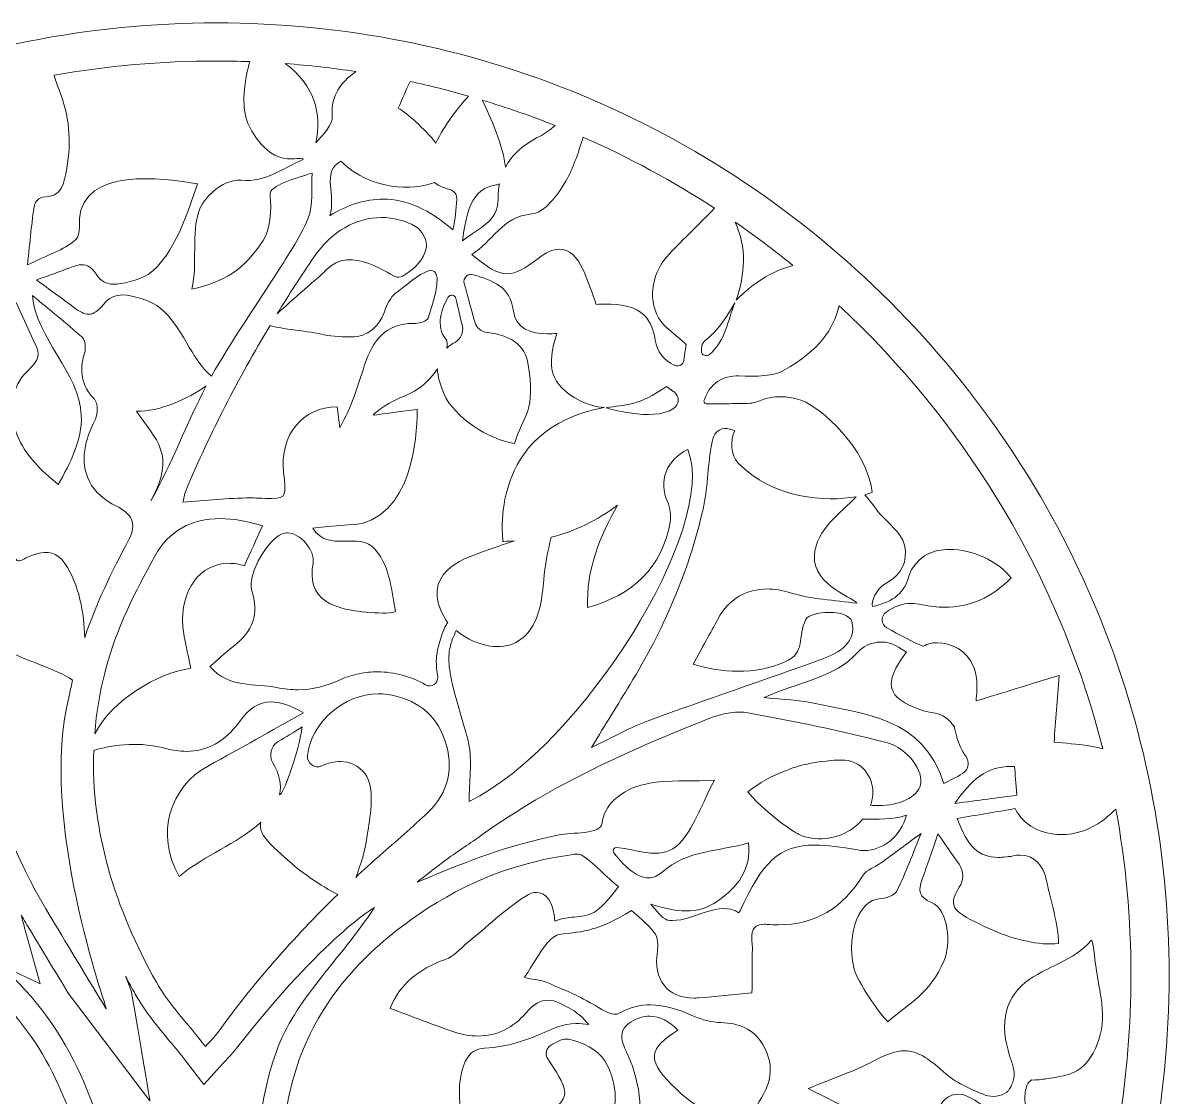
# Model space of a CAD drawing. Header units: millimetres. Extents: x -978 to 1415, y -113 to 605.
# Drawn here: x -704.3 to -291.8, y 186 to 572.7 of the extents above; entities that cross this region are included whole.
import ezdxf

# ---------------------------------------------------------------- set-up
doc = ezdxf.new("R2010")
doc.units = ezdxf.units.MM
doc.header["$MEASUREMENT"] = 0
doc.layers.add('Layer 1', color=7, linetype='Continuous')

msp = doc.modelspace()

# ---------------------------------------------------------------- linework, layer by layer
at = {"layer": 'Layer 1', "lineweight": 0}
for points, knots in [([(-392.24, 472.28), (-457, 537.04), (-543.11, 572.71), (-634.71, 572.71), (-726.3, 572.71), (-812.41, 537.04), (-877.17, 472.28), (-941.94, 407.51), (-977.61, 321.4), (-977.61, 229.81), (-977.61, 138.22), (-941.94, 52.11), (-877.17, -12.66), (-812.41, -77.42), (-726.3, -113.09), (-634.71, -113.09), (-543.11, -113.09), (-457, -77.42), (-392.24, -12.66), (-327.47, 52.11), (-291.8, 138.22), (-291.8, 229.81), (-291.8, 321.4), (-327.47, 407.51), (-392.24, 472.28)], [0, 0, 0, 0, 1, 1, 1, 2, 2, 2, 3, 3, 3, 4, 4, 4, 5, 5, 5, 6, 6, 6, 7, 7, 7, 8, 8, 8, 8]), ([(-622.69, 558.77), (-624.29, 552.76), (-625.76, 544.69), (-623.95, 538.28), (-623.12, 535.35), (-618.08, 524.57), (-609.04, 523.75), (-607.44, 523.6), (-603.65, 524.33), (-603.3, 523.6), (-611.7, 519.97), (-616.57, 515.42), (-625.83, 516.04), (-633.09, 516.53), (-639.62, 508.94), (-640.93, 505.2), (-643.79, 496.96), (-641.41, 486.14), (-643.5, 476.86), (-631.76, 479.6), (-624.83, 483.7), (-617.83, 494.42), (-614.23, 499.94), (-615.24, 509.74), (-615.38, 510.98), (-615.75, 514.15), (-605.67, 516.87), (-600.22, 518.67), (-600.6, 513.21), (-599.7, 507.22), (-601.66, 502.41), (-604.71, 494.91), (-609.57, 488.14), (-613.9, 481.21), (-621.35, 469.3), (-629.57, 457.84), (-636.4, 445.59), (-644, 451.66), (-646.73, 463.39), (-654.88, 470.02), (-657.92, 472.49), (-664.61, 474.76), (-668.37, 474.76), (-670.92, 474.76), (-673.56, 473.71), (-675.33, 471.39), (-677.27, 468.84), (-678.97, 467.82), (-680.69, 467.82), (-682.39, 467.82), (-684.11, 468.83), (-686.1, 470.36), (-690.34, 473.62), (-694.7, 476.71), (-699.44, 480.19), (-694.98, 481.8), (-691.19, 483.11), (-687.44, 484.54), (-685.81, 485.16), (-684.38, 485.67), (-683.02, 485.67), (-681.26, 485.67), (-679.63, 484.79), (-677.9, 482.13), (-676.37, 479.77), (-674.11, 478.62), (-671.79, 478.62), (-668.81, 478.62), (-662.62, 479.93), (-659.29, 482.18), (-649.8, 488.6), (-644.61, 505.55), (-641.5, 514.74), (-648.89, 515.96), (-678.87, 521.43), (-683.48, 505.27), (-684.49, 501.7), (-683.25, 496.38), (-685.37, 494.57), (-689.64, 490.94), (-695.47, 489.15), (-702.72, 485.59), (-701.73, 494.5), (-701.16, 500.85), (-700.21, 507.13), (-700.04, 508.24), (-698.27, 509.92), (-697.22, 509.94), (-690.06, 510.03), (-689.55, 514.8), (-688.53, 520.39), (-686.73, 530.23), (-687.68, 539.48), (-691.31, 548.67), (-692.09, 550.66), (-692.69, 552.37), (-693.08, 553.85), (-674, 557.25), (-654.49, 558.98), (-634.71, 558.98), (-630.69, 558.98), (-626.68, 558.91), (-622.69, 558.77)], [0, 0, 0, 0, 1, 1, 1, 2, 2, 2, 3, 3, 3, 4, 4, 4, 5, 5, 5, 6, 6, 6, 7, 7, 7, 8, 8, 8, 9, 9, 9, 10, 10, 10, 11, 11, 11, 12, 12, 12, 13, 13, 13, 14, 14, 14, 15, 15, 15, 16, 16, 16, 17, 17, 17, 18, 18, 18, 19, 19, 19, 20, 20, 20, 21, 21, 21, 22, 22, 22, 23, 23, 23, 24, 24, 24, 25, 25, 25, 26, 26, 26, 27, 27, 27, 28, 28, 28, 29, 29, 29, 30, 30, 30, 31, 31, 31, 32, 32, 32, 33, 33, 33, 34, 34, 34, 34]), ([(-584.71, 555.02), (-589.93, 551.12), (-593.51, 546.85), (-592.97, 539.37), (-592.74, 536.04), (-596.24, 532.45), (-598.92, 529.51), (-596.48, 540.09), (-599.61, 550.54), (-609.91, 558.07), (-601.36, 557.44), (-592.88, 556.47), (-584.47, 555.19), (-584.55, 555.14), (-584.63, 555.08), (-584.71, 555.02)], [0, 0, 0, 0, 1, 1, 1, 2, 2, 2, 3, 3, 3, 4, 4, 4, 5, 5, 5, 5]), ([(-543.94, 546.37), (-547.22, 542.81), (-552.66, 535.95), (-555.66, 529.45), (-559.92, 534.72), (-565.83, 540.07), (-569.22, 542.05), (-567.8, 545.21), (-566.51, 548.48), (-564.99, 551.63), (-557.9, 550.11), (-550.89, 548.35), (-543.94, 546.37)], [0, 0, 0, 0, 1, 1, 1, 2, 2, 2, 3, 3, 3, 4, 4, 4, 4]), ([(-518.4, 531.82), (-524.03, 529.07), (-528.21, 525.5), (-530.69, 520.79), (-531.2, 527.88), (-536.1, 539.07), (-539.06, 544.94), (-530.15, 542.25), (-521.38, 539.19), (-512.75, 535.75), (-514.54, 534.25), (-516.37, 532.82), (-518.4, 531.82)], [0, 0, 0, 0, 1, 1, 1, 2, 2, 2, 3, 3, 3, 4, 4, 4, 4]), ([(-471.62, 489.63), (-477.68, 483.38), (-479.65, 473.84), (-475.53, 466.57), (-473.6, 463.17), (-469.77, 460.86), (-465.63, 456.96), (-465.78, 455.92), (-466.08, 453.81), (-466.45, 451.24), (-466.66, 449.7), (-468.3, 448.79), (-469.72, 449.44), (-469.79, 449.47), (-469.86, 449.51), (-469.93, 449.54), (-473.55, 451.18), (-476.14, 454.52), (-476.74, 458.44), (-478.19, 467.92), (-483.22, 471.48), (-494.67, 471.48), (-495.71, 471.48), (-496.8, 471.45), (-497.95, 471.39), (-499.45, 475.38), (-500.8, 479.58), (-502.59, 483.59), (-504.89, 488.72), (-507.73, 491.25), (-511.18, 491.25), (-513.51, 491.25), (-516.11, 490.1), (-519.02, 487.82), (-523.58, 484.24), (-526.77, 482.39), (-530, 482.39), (-533.58, 482.39), (-537.21, 484.66), (-542.81, 489.37), (-535.27, 493.99), (-531.95, 502.93), (-521.13, 503.93), (-516.66, 504.34), (-511.68, 510.82), (-508.94, 515.69), (-506.27, 520.41), (-504.57, 525.68), (-502.64, 531.52), (-486.25, 524.34), (-470.44, 515.8), (-455.36, 505.96), (-461.28, 500.05), (-466.51, 494.89), (-471.62, 489.63)], [0, 0, 0, 0, 1, 1, 1, 2, 2, 2, 3, 3, 3, 4, 4, 4, 5, 5, 5, 6, 6, 6, 7, 7, 7, 8, 8, 8, 9, 9, 9, 10, 10, 10, 11, 11, 11, 12, 12, 12, 13, 13, 13, 14, 14, 14, 15, 15, 15, 16, 16, 16, 17, 17, 17, 18, 18, 18, 18]), ([(-589.96, 522.91), (-578.43, 512.07), (-564.12, 512.44), (-556.19, 515.23), (-555.12, 514.29), (-553.38, 513.53), (-550.58, 512.71), (-549.02, 512.25), (-548.01, 510.76), (-548.16, 509.14), (-548.51, 505.52), (-548.56, 502.31), (-549.65, 498.18), (-557.85, 505.43), (-566.14, 509.28), (-574.8, 509.28), (-580.94, 509.28), (-587.27, 507.35), (-593.88, 503.31), (-591.42, 510.43), (-597.07, 518.97), (-589.96, 522.91)], [0, 0, 0, 0, 1, 1, 1, 2, 2, 2, 3, 3, 3, 4, 4, 4, 5, 5, 5, 6, 6, 6, 7, 7, 7, 7]), ([(-546.13, 494.26), (-544.78, 504.02), (-543.09, 513.25), (-533.94, 514.41), (-533.51, 514.47), (-533.13, 514.58), (-532.79, 514.74), (-533.13, 513.01), (-533.3, 511.17), (-533.29, 509.2), (-533.25, 501.11), (-540.06, 499.11), (-546.13, 494.26)], [0, 0, 0, 0, 1, 1, 1, 2, 2, 2, 3, 3, 3, 4, 4, 4, 4]), ([(-575.23, 502.65), (-571.09, 502.65), (-566.93, 501.6), (-563.02, 499.44), (-560.3, 497.94), (-558.7, 493.86), (-559.08, 492.05), (-560.04, 487.48), (-563.07, 484.32), (-567.06, 481.94), (-567.94, 481.41), (-568.8, 481.16), (-569.61, 481.16), (-571.81, 481.16), (-586.09, 493.44), (-595.39, 483.59), (-597.96, 480.87), (-607.3, 473.25), (-612.8, 468), (-608.56, 474.9), (-604.16, 481.7), (-599.59, 488.4), (-593.3, 497.65), (-584.29, 502.65), (-575.23, 502.65)], [0, 0, 0, 0, 1, 1, 1, 2, 2, 2, 3, 3, 3, 4, 4, 4, 5, 5, 5, 6, 6, 6, 7, 7, 7, 8, 8, 8, 8]), ([(-448.01, 501.02), (-440.89, 496.1), (-433.94, 490.88), (-427.18, 485.37), (-435.4, 483.15), (-441.85, 478.72), (-447.57, 472.88), (-444.55, 482.32), (-443.6, 491.79), (-448.01, 501.02)], [0, 0, 0, 0, 1, 1, 1, 2, 2, 2, 3, 3, 3, 3]), ([(-595.92, 460.43), (-593.22, 459.75), (-588.23, 459.66), (-585.95, 459.66), (-580.47, 459.66), (-575.77, 463.42), (-573.77, 469.89), (-573.06, 472.16), (-571.41, 474.64), (-569.48, 475.93), (-564.65, 479.16), (-548.3, 495.8), (-558.52, 466.45), (-558.89, 465.37), (-561.36, 464.54), (-562.91, 464.54), (-562.95, 464.54), (-562.99, 464.54), (-563.03, 464.54), (-563.28, 464.55), (-563.52, 464.55), (-563.75, 464.55), (-573.71, 464.56), (-578.52, 458.29), (-581.34, 449.62), (-583.8, 442.05), (-586.03, 434.41), (-590.26, 426.99), (-590.58, 429.52), (-590.9, 432.05), (-591.21, 434.54), (-603.63, 434.49), (-611.99, 424.22), (-610.51, 411), (-609.6, 402.78), (-609.4, 401.5), (-614.7, 401.5), (-616.02, 401.5), (-617.69, 401.58), (-619.77, 401.65), (-620.71, 401.68), (-621.65, 401.7), (-622.59, 401.7), (-630.52, 401.7), (-638.51, 400.66), (-646.81, 400.14), (-646.51, 401.23), (-646.25, 402.93), (-645.61, 404.47), (-636.97, 425.03), (-626.81, 444.76), (-615.37, 463.77), (-611.62, 462.48), (-601.12, 461.74), (-595.92, 460.43)], [0, 0, 0, 0, 1, 1, 1, 2, 2, 2, 3, 3, 3, 4, 4, 4, 5, 5, 5, 6, 6, 6, 7, 7, 7, 8, 8, 8, 9, 9, 9, 10, 10, 10, 11, 11, 11, 12, 12, 12, 13, 13, 13, 14, 14, 14, 15, 15, 15, 16, 16, 16, 17, 17, 17, 18, 18, 18, 18]), ([(-622, 368.67), (-623.66, 374.33), (-615.54, 388.1), (-609.98, 389.06), (-609.72, 389.11), (-609.44, 389.13), (-609.17, 389.13), (-604.61, 389.13), (-599.08, 383.02), (-599.9, 378.08), (-600.84, 372.45), (-600.15, 367.62), (-595.05, 364.36), (-593.23, 363.2), (-591.57, 362.7), (-588.94, 361.89), (-585.69, 360.88), (-572.54, 359.41), (-570.21, 360.82), (-571.76, 367.84), (-571.83, 376.37), (-577.56, 383.19), (-583.31, 390.04), (-594.33, 381.6), (-599.98, 390.8), (-595.92, 391.43), (-583.42, 392.15), (-582.17, 392.51), (-562.44, 398.12), (-562.44, 428.69), (-562.44, 433.62), (-564.35, 433.27), (-575.56, 431.95), (-578.31, 431.45), (-577.54, 432.75), (-571.35, 436.79), (-568.45, 437.81), (-562.63, 439.85), (-558.24, 443.41), (-555.11, 448.23), (-555.11, 445.32), (-554.04, 442.23), (-552.71, 439.11), (-549.11, 430.69), (-536.88, 422.88), (-527.37, 421.26), (-524.23, 431.82), (-519.52, 432.53), (-522.6, 450.39), (-524.01, 458.6), (-532.02, 460.7), (-537.14, 461.23), (-539.31, 461.46), (-541.12, 462.97), (-541.69, 465.06), (-542.76, 468.97), (-544.03, 473.6), (-545.49, 478.94), (-546.03, 480.9), (-544.18, 482.67), (-542.24, 482.06), (-534.89, 479.72), (-529.15, 478.07), (-527.8, 468.95), (-526.87, 462.71), (-521.49, 460.74), (-515.61, 460.74), (-514.46, 460.74), (-513.3, 460.81), (-512.14, 460.95), (-515.99, 449.35), (-514.86, 442.34), (-503.75, 436.68), (-501.2, 435.38), (-498.08, 434.44), (-495.1, 434.21), (-537.41, 426.7), (-531.53, 386), (-531.53, 386), (-531.53, 386), (-529.59, 386.14), (-527.4, 386.24), (-527.87, 386.08), (-528.34, 385.93), (-528.81, 385.78), (-532.82, 384.46), (-536.81, 383.08), (-540.74, 381.56), (-544.7, 380.02), (-562.44, 374.85), (-552.05, 357.57), (-551.89, 357.31), (-551.64, 357.1), (-551.43, 356.87), (-551.87, 356.12), (-552.39, 355.41), (-552.71, 354.6), (-556.62, 344.66), (-555.49, 341.37), (-555.03, 337.27), (-554.76, 334.89), (-557.35, 333.21), (-559.43, 334.42), (-564.59, 337.41), (-570.56, 339.09), (-576.65, 339.09), (-578.84, 339.09), (-581.05, 338.87), (-583.25, 338.42), (-585.52, 337.95), (-587.83, 337.34), (-589.92, 336.36), (-595.05, 333.99), (-599.97, 332.62), (-605.39, 332.62), (-607.78, 332.62), (-610.27, 332.88), (-612.91, 333.45), (-620.97, 335.17), (-629.85, 332.94), (-637.03, 340.96), (-634.33, 343.3), (-631.61, 345.92), (-628.63, 348.2), (-621.37, 353.79), (-619.37, 359.71), (-622, 368.67)], [0, 0, 0, 0, 1, 1, 1, 2, 2, 2, 3, 3, 3, 4, 4, 4, 5, 5, 5, 6, 6, 6, 7, 7, 7, 8, 8, 8, 9, 9, 9, 10, 10, 10, 11, 11, 11, 12, 12, 12, 13, 13, 13, 14, 14, 14, 15, 15, 15, 16, 16, 16, 17, 17, 17, 18, 18, 18, 19, 19, 19, 20, 20, 20, 21, 21, 21, 22, 22, 22, 23, 23, 23, 24, 24, 24, 25, 25, 25, 26, 26, 26, 27, 27, 27, 28, 28, 28, 29, 29, 29, 30, 30, 30, 31, 31, 31, 32, 32, 32, 33, 33, 33, 34, 34, 34, 35, 35, 35, 36, 36, 36, 37, 37, 37, 38, 38, 38, 39, 39, 39, 40, 40, 40, 41, 41, 41, 42, 42, 42, 42]), ([(-706.41, 424.3), (-703.46, 417.1), (-697.71, 411.41), (-691.62, 406.55), (-687.33, 414.27), (-682.91, 422.5), (-683.31, 431.32), (-684.02, 447.01), (-699.57, 458.87), (-700.86, 474.52), (-694.84, 469.54), (-688.69, 464.68), (-682.93, 459.4), (-681.83, 458.39), (-681.61, 455.46), (-682.14, 453.77), (-684.1, 447.45), (-683.27, 442.2), (-678.58, 437.21), (-677.3, 435.85), (-677.27, 431.96), (-678.24, 430.05), (-681.98, 422.71), (-684.07, 415.09), (-680.37, 407.57), (-678.57, 403.92), (-674.61, 400.66), (-670.85, 398.85), (-665.23, 396.15), (-663.13, 392.49), (-666.16, 386.79), (-672.51, 374.85), (-677.81, 364.09), (-682.08, 351.33), (-682.3, 360.15), (-684.1, 370.5), (-689.18, 378.08), (-694.83, 386.49), (-704.24, 379.04), (-705.54, 379.04), (-706.04, 379.04), (-706.43, 379.13), (-706.68, 379.39), (-711.41, 384.31), (-716.33, 386.95), (-721.76, 386.95), (-726.66, 386.95), (-731.98, 384.81), (-737.97, 380.27), (-739.52, 394.55), (-741.46, 408.02), (-742.83, 421.17), (-735.22, 422.91), (-718.72, 423.73), (-714.4, 429.4), (-711.19, 433.62), (-710.17, 441.09), (-710.29, 445.7), (-710.54, 455.7), (-711.26, 463.12), (-706.81, 472.08), (-706.81, 472.08), (-699.98, 457.31), (-699.98, 457.31), (-699.42, 456.11), (-698.86, 454.85), (-698.87, 453.53), (-698.91, 450.54), (-701.72, 448.48), (-703.73, 446.27), (-708.97, 440.51), (-709.37, 431.51), (-706.41, 424.3)], [0, 0, 0, 0, 1, 1, 1, 2, 2, 2, 3, 3, 3, 4, 4, 4, 5, 5, 5, 6, 6, 6, 7, 7, 7, 8, 8, 8, 9, 9, 9, 10, 10, 10, 11, 11, 11, 12, 12, 12, 13, 13, 13, 14, 14, 14, 15, 15, 15, 16, 16, 16, 17, 17, 17, 18, 18, 18, 19, 19, 19, 20, 20, 20, 21, 21, 21, 22, 22, 22, 23, 23, 23, 24, 24, 24, 24]), ([(-548.69, 457.83), (-549.94, 457.13), (-550.97, 456.38), (-551.81, 455.61), (-551.58, 456.91), (-551.58, 458.18), (-552.1, 458.8), (-556, 463.45), (-553.51, 470.13), (-551.36, 473.88), (-550.65, 475.11), (-548.81, 474.84), (-548.49, 473.47), (-547.61, 469.69), (-547.06, 467.33), (-546.17, 463.5), (-545.64, 461.26), (-546.69, 458.96), (-548.69, 457.83)], [0, 0, 0, 0, 1, 1, 1, 2, 2, 2, 3, 3, 3, 4, 4, 4, 5, 5, 5, 6, 6, 6, 6]), ([(-460.15, 454.51), (-460.29, 460.31), (-456.58, 456.39), (-448.11, 471.99), (-450.58, 465.61), (-451.48, 458.27), (-457.19, 453.37), (-458.28, 452.43), (-460.11, 453.08), (-460.15, 454.51)], [0, 0, 0, 0, 1, 1, 1, 2, 2, 2, 3, 3, 3, 3]), ([(-315.66, 311.37), (-317.39, 311.79), (-319.04, 312.16), (-320.7, 312.45), (-324.95, 313.17), (-329.3, 313.35), (-333.21, 313.73), (-332.63, 321.54), (-332.07, 329.07), (-331.42, 337.78), (-342.46, 334.39), (-351.55, 331.6), (-361.29, 328.62), (-361.18, 329.84), (-361.05, 331.05), (-361, 332.27), (-360.86, 335.38), (-361.1, 338.63), (-362.4, 341.5), (-364.71, 346.59), (-369.92, 349.55), (-375.43, 349.56), (-377.15, 349.56), (-378.68, 349.15), (-380.19, 348.34), (-380.22, 348.32), (-380.26, 348.3), (-380.29, 348.28), (-384.6, 349.95), (-388.76, 352.38), (-393.34, 354.89), (-395.53, 356.09), (-395.69, 359.18), (-393.62, 360.58), (-390.7, 362.56), (-388.02, 363.74), (-384.64, 363.74), (-383.41, 363.74), (-382.09, 363.58), (-380.62, 363.25), (-377.92, 362.63), (-375.23, 362.32), (-372.6, 362.32), (-363.79, 362.32), (-355.51, 365.78), (-348.69, 372.91), (-353.37, 379.05), (-362.77, 383.14), (-370.85, 383.14), (-373.75, 383.14), (-376.49, 382.61), (-378.76, 381.45), (-381.64, 379.99), (-384.62, 376.63), (-385.43, 373.57), (-387.39, 366.24), (-392.49, 364.09), (-398.5, 362.6), (-399.25, 364.34), (-396.89, 369.06), (-394.55, 370.37), (-389.58, 373.15), (-386.33, 376.6), (-386.71, 382.66), (-387.07, 388.37), (-391.48, 391.15), (-395.2, 395.23), (-396.87, 397.05), (-399.26, 400.6), (-401.35, 402.8), (-400.26, 403.09), (-399.34, 403.42), (-398.64, 403.75), (-400.8, 420.07), (-417.08, 434.26), (-423.94, 436.72), (-432.59, 439.82), (-438.17, 437.03), (-439.93, 436.38), (-441.68, 435.74), (-443.64, 435.65), (-445.62, 435.65), (-446.32, 435.65), (-447.03, 435.67), (-447.73, 435.67), (-448.22, 435.67), (-448.7, 435.66), (-449.18, 435.64), (-450.27, 435.6), (-451.36, 435.59), (-452.55, 435.59), (-454.19, 435.59), (-456.04, 435.61), (-458.36, 435.62), (-459.15, 435.62), (-459.55, 436.59), (-458.99, 437.15), (-457.39, 442.54), (-452.23, 446.02), (-446.62, 445.61), (-440.59, 445.16), (-433.55, 445.82), (-430.79, 447.43), (-417.04, 455.4), (-412.99, 462.03), (-410.54, 470.87), (-407.63, 468.16), (-404.77, 465.4), (-401.94, 462.57), (-359.48, 420.11), (-330.06, 368.09), (-315.66, 311.37)], [0, 0, 0, 0, 1, 1, 1, 2, 2, 2, 3, 3, 3, 4, 4, 4, 5, 5, 5, 6, 6, 6, 7, 7, 7, 8, 8, 8, 9, 9, 9, 10, 10, 10, 11, 11, 11, 12, 12, 12, 13, 13, 13, 14, 14, 14, 15, 15, 15, 16, 16, 16, 17, 17, 17, 18, 18, 18, 19, 19, 19, 20, 20, 20, 21, 21, 21, 22, 22, 22, 23, 23, 23, 24, 24, 24, 25, 25, 25, 26, 26, 26, 27, 27, 27, 28, 28, 28, 29, 29, 29, 30, 30, 30, 31, 31, 31, 32, 32, 32, 33, 33, 33, 34, 34, 34, 35, 35, 35, 36, 36, 36, 37, 37, 37, 37]), ([(-658.24, 400.69), (-649.03, 417.35), (-656.41, 422.55), (-663.47, 432.93), (-655.46, 432.55), (-644.97, 437.47), (-638.35, 442), (-645.44, 428.49), (-650.7, 413.98), (-658.24, 400.69)], [0, 0, 0, 0, 1, 1, 1, 2, 2, 2, 3, 3, 3, 3]), ([(-471.39, 440.87), (-471.36, 440.85), (-471.34, 440.83), (-471.31, 440.81), (-471.31, 440.81), (-471.31, 440.81), (-471.31, 440.81), (-471.19, 440.73), (-471.1, 440.66), (-471.04, 440.61), (-471.08, 440.65), (-471.14, 440.69), (-471.2, 440.73), (-471.12, 440.68), (-471.04, 440.61), (-470.94, 440.55), (-470.92, 440.53), (-470.9, 440.52), (-470.89, 440.51), (-470.9, 440.52), (-470.92, 440.53), (-470.93, 440.54), (-470.7, 440.37), (-470.39, 440.15), (-469.98, 439.86), (-467.9, 438.37), (-467.98, 435.25), (-470.14, 433.86), (-470.21, 433.82), (-470.28, 433.77), (-470.35, 433.73), (-477.7, 429.02), (-494.46, 434.13), (-494.46, 434.13), (-487.44, 435.33), (-482.91, 434.7), (-472.69, 441.8), (-472.23, 441.47), (-471.88, 441.22), (-471.61, 441.03), (-471.61, 441.02), (-471.6, 441.01), (-471.58, 441), (-471.57, 441), (-471.56, 440.99), (-471.55, 440.98), (-471.53, 440.97), (-471.5, 440.95), (-471.47, 440.93), (-471.45, 440.91), (-471.42, 440.89), (-471.39, 440.87)], [0, 0, 0, 0, 1, 1, 1, 2, 2, 2, 3, 3, 3, 4, 4, 4, 5, 5, 5, 6, 6, 6, 7, 7, 7, 8, 8, 8, 9, 9, 9, 10, 10, 10, 11, 11, 11, 12, 12, 12, 13, 13, 13, 14, 14, 14, 15, 15, 15, 16, 16, 16, 17, 17, 17, 17]), ([(-446.97, 414.36), (-434.43, 401.18), (-415.05, 400.28), (-404.48, 402.11), (-409.74, 396.23), (-418.88, 390.78), (-419.48, 380.77), (-420.12, 370.08), (-403.72, 365.08), (-404.22, 363.75), (-412.25, 364.96), (-420.59, 365.14), (-428.23, 367.57), (-431.04, 368.46), (-433.8, 368.91), (-436.45, 368.91), (-443.77, 368.91), (-450.19, 365.45), (-454.09, 358.27), (-456.93, 353.04), (-459.82, 347.84), (-463.12, 341.84), (-457.7, 340.2), (-452.29, 339.27), (-446.94, 339.27), (-441.24, 339.27), (-435.59, 340.33), (-430.03, 342.71), (-422.45, 345.95), (-425.66, 351.7), (-422.54, 357.94), (-421.05, 360.92), (-407.24, 362.01), (-406, 357.16), (-404.13, 349.9), (-410.37, 345.96), (-416.45, 343.76), (-437.36, 336.21), (-458.43, 329.1), (-479.31, 321.47), (-485.73, 319.12), (-491.75, 315.64), (-499.74, 311.83), (-494.39, 320.56), (-490.12, 327.48), (-485.88, 334.43), (-473.86, 354.12), (-464.68, 375.06), (-459.55, 397.63), (-457.89, 404.95), (-457.85, 412.63), (-456.66, 420.08), (-456.12, 423.4), (-455.11, 426.7), (-451.59, 426.7), (-450.63, 426.7), (-449.49, 426.45), (-448.12, 425.9), (-449.79, 422.29), (-449.51, 417.03), (-446.97, 414.36)], [0, 0, 0, 0, 1, 1, 1, 2, 2, 2, 3, 3, 3, 4, 4, 4, 5, 5, 5, 6, 6, 6, 7, 7, 7, 8, 8, 8, 9, 9, 9, 10, 10, 10, 11, 11, 11, 12, 12, 12, 13, 13, 13, 14, 14, 14, 15, 15, 15, 16, 16, 16, 17, 17, 17, 18, 18, 18, 19, 19, 19, 20, 20, 20, 20]), ([(-490.27, 399.13), (-496.71, 387.76), (-501.61, 375.98), (-501.1, 362.19), (-484.83, 366.83), (-474.4, 376.39), (-471.36, 392.98), (-470.93, 395.32), (-471.33, 398.2), (-472.34, 400.36), (-475.66, 407.51), (-472.74, 415.47), (-465.03, 419.13), (-453.69, 391.63), (-503.3, 312), (-543.71, 292.46), (-543.71, 299.38), (-542.54, 306.72), (-543.94, 313.52), (-544.63, 316.87), (-549.21, 331.6), (-550.04, 335.98), (-550.53, 338.56), (-551.05, 341.15), (-551.06, 343.79), (-551.07, 346.24), (-550.53, 348.66), (-549.67, 350.94), (-549.28, 351.96), (-548.84, 352.97), (-548.36, 353.96), (-545.48, 351.6), (-542.13, 349.83), (-538.51, 348.87), (-535.38, 348.04), (-531.99, 347.85), (-528.88, 348.84), (-526.12, 349.71), (-523.78, 351.56), (-522.05, 353.85), (-518.07, 359.13), (-517.49, 365.82), (-516.88, 372.18), (-516.38, 377.37), (-515.51, 382.5), (-514.18, 387.52), (-506.12, 389.47), (-497.28, 393.76), (-490.27, 399.13)], [0, 0, 0, 0, 1, 1, 1, 2, 2, 2, 3, 3, 3, 4, 4, 4, 5, 5, 5, 6, 6, 6, 7, 7, 7, 8, 8, 8, 9, 9, 9, 10, 10, 10, 11, 11, 11, 12, 12, 12, 13, 13, 13, 14, 14, 14, 15, 15, 15, 16, 16, 16, 16]), ([(-656.86, 380.71), (-651.75, 389.88), (-643.62, 394.27), (-633.27, 394.27), (-628.63, 394.27), (-623.54, 393.38), (-618.07, 391.64), (-620.3, 386.74), (-622.47, 381.98), (-624.61, 377.26), (-626.54, 377.87), (-628.41, 378.16), (-630.19, 378.16), (-640.47, 378.16), (-647.86, 368.54), (-646.74, 355.32), (-646.35, 350.68), (-645.01, 346.13), (-643.88, 340.42), (-656.17, 338.48), (-672.03, 328.99), (-678.5, 316.8), (-677.88, 324.48), (-676.57, 332.26), (-674.51, 340.14), (-670.8, 354.27), (-664.02, 367.87), (-656.86, 380.71)], [0, 0, 0, 0, 1, 1, 1, 2, 2, 2, 3, 3, 3, 4, 4, 4, 5, 5, 5, 6, 6, 6, 7, 7, 7, 8, 8, 8, 9, 9, 9, 9]), ([(-726.24, 362.99), (-724.67, 354.76), (-715.03, 349.37), (-709.15, 346.34), (-701.5, 342.41), (-693.17, 340.42), (-686.42, 336.13), (-686.82, 334.44), (-687.21, 332.72), (-687.59, 330.95), (-699.13, 285.45), (-673.81, 218.09), (-674.38, 217.76), (-680.97, 228.67), (-687.54, 239.58), (-694.14, 250.47), (-715.58, 285.85), (-725.87, 324.98), (-732.2, 365.43), (-733.17, 371.6), (-732.85, 377.65), (-726.54, 381.19), (-724.6, 382.29), (-722.75, 382.88), (-721.04, 382.88), (-718.73, 382.88), (-716.66, 381.81), (-714.92, 379.48), (-714.48, 378.88), (-714.39, 378.06), (-714.79, 377.43), (-714.83, 377.35), (-714.87, 377.31), (-714.93, 377.29), (-721.28, 374.57), (-727.93, 371.78), (-726.24, 362.99)], [0, 0, 0, 0, 1, 1, 1, 2, 2, 2, 3, 3, 3, 4, 4, 4, 5, 5, 5, 6, 6, 6, 7, 7, 7, 8, 8, 8, 9, 9, 9, 10, 10, 10, 11, 11, 11, 12, 12, 12, 12]), ([(-381.21, 325.4), (-378.53, 324.46), (-375.45, 324.47), (-373.02, 323.15), (-371.48, 322.32), (-370.19, 320.84), (-369.09, 319.28), (-368.99, 318.69), (-368.87, 318.1), (-368.73, 317.51), (-368.11, 314.98), (-367.21, 312.43), (-365.93, 310.16), (-365.62, 309.62), (-365.25, 309.11), (-364.84, 308.64), (-362.92, 303.94), (-364.59, 302.87), (-372.91, 298.92), (-380.51, 323.01), (-401.51, 323.78), (-420.4, 327.94), (-425.14, 328.99), (-430.1, 329.03), (-437.49, 329.79), (-425.5, 335.56), (-412.2, 336.64), (-403.83, 346.13), (-400.15, 350.3), (-393.87, 350.98), (-389.18, 347.97), (-389.18, 347.97), (-386.35, 346.16), (-386.35, 346.16), (-394.96, 334.83), (-393.44, 329.68), (-381.21, 325.4)], [0, 0, 0, 0, 1, 1, 1, 2, 2, 2, 3, 3, 3, 4, 4, 4, 5, 5, 5, 6, 6, 6, 7, 7, 7, 8, 8, 8, 9, 9, 9, 10, 10, 10, 11, 11, 11, 12, 12, 12, 12]), ([(-581.16, 302.32), (-583.57, 305.39), (-586.69, 306.8), (-590.11, 306.8), (-592.22, 306.8), (-594.45, 306.26), (-596.68, 305.24), (-596.68, 305.24), (-596.72, 305.22), (-596.72, 305.22), (-599.3, 304.04), (-602.16, 306.12), (-601.88, 308.95), (-600.75, 320.6), (-588.94, 331.2), (-576.46, 331.2), (-575.41, 331.2), (-574.35, 331.12), (-573.29, 330.96), (-563.33, 329.48), (-555.85, 324.36), (-552.46, 314.44), (-549.1, 304.62), (-551.07, 295.78), (-558.48, 288.56), (-564.06, 283.12), (-570.05, 278.09), (-575.9, 272.94), (-578.83, 270.36), (-581.71, 267.74), (-584.56, 265.09), (-582.51, 270), (-581.05, 275.28), (-580.13, 281.67), (-579.31, 287.31), (-577.54, 297.71), (-581.16, 302.32)], [0, 0, 0, 0, 1, 1, 1, 2, 2, 2, 3, 3, 3, 4, 4, 4, 5, 5, 5, 6, 6, 6, 7, 7, 7, 8, 8, 8, 9, 9, 9, 10, 10, 10, 11, 11, 11, 12, 12, 12, 12]), ([(-678.85, 310.78), (-668.71, 313.9), (-659.16, 313.24), (-653.05, 311.54), (-650.44, 310.81), (-647.92, 310.45), (-645.52, 310.45), (-638.04, 310.45), (-631.6, 313.96), (-626.5, 320.98), (-622.98, 325.84), (-619.44, 328.25), (-614.99, 328.25), (-611.71, 328.25), (-607.93, 326.94), (-603.31, 324.32), (-614.95, 317.84), (-626.07, 311.45), (-637.35, 305.41), (-651.66, 297.74), (-656.63, 280.74), (-648.14, 265.35), (-638.32, 273.66), (-627.83, 276.55), (-618.7, 284.94), (-618.97, 283.16), (-618.66, 281.57), (-617.86, 280.33), (-616.02, 277.46), (-612.01, 274.09), (-609.02, 271.29), (-605.49, 267.98), (-596.6, 261.56), (-591.03, 258.93), (-606.94, 243.46), (-621.52, 226.76), (-634.61, 208.67), (-635.49, 207.45), (-636.63, 206.41), (-638.63, 204.21), (-644.82, 212.22), (-651.65, 219.14), (-656.25, 227.32), (-671.12, 253.81), (-679.87, 281.62), (-678.85, 310.78)], [0, 0, 0, 0, 1, 1, 1, 2, 2, 2, 3, 3, 3, 4, 4, 4, 5, 5, 5, 6, 6, 6, 7, 7, 7, 8, 8, 8, 9, 9, 9, 10, 10, 10, 11, 11, 11, 12, 12, 12, 13, 13, 13, 14, 14, 14, 15, 15, 15, 15]), ([(-398.73, 298.57), (-399.39, 301.47), (-401.21, 304.14), (-403.71, 305.75), (-406.72, 307.68), (-410.26, 307.43), (-413.67, 307.12), (-417.44, 306.77), (-421.22, 306.23), (-424.87, 305.2), (-426.61, 304.71), (-428.46, 304.1), (-430.19, 303.29), (-434.75, 301.67), (-439.17, 299.27), (-443.4, 295.84), (-435.09, 286.26), (-425.43, 280.69), (-425.04, 280.53), (-419.01, 277.99), (-412.14, 278.59), (-406.6, 282.08), (-404.93, 283.13), (-403.42, 284.47), (-402.15, 286.01), (-396.85, 286.18), (-391.42, 285.74), (-386.34, 287.47), (-388.15, 279.96), (-394.8, 274.73), (-401.57, 274.73), (-402.35, 274.73), (-403.14, 274.8), (-403.92, 274.95), (-409.96, 276.07), (-414.95, 276.71), (-419.17, 276.71), (-432.35, 276.71), (-438.2, 270.46), (-446.21, 253.05), (-446.35, 252.75), (-446.55, 252.51), (-446.75, 252.3), (-447.22, 252.64), (-447.71, 252.96), (-448.27, 253.18), (-451.69, 254.57), (-455.74, 253.5), (-459.09, 252.41), (-462.84, 251.18), (-466.52, 249.61), (-470.52, 249.56), (-471.18, 249.56), (-471.82, 249.63), (-472.46, 249.74), (-474.45, 250.6), (-476.45, 253.3), (-478.33, 255.5), (-474.02, 254.12), (-469.8, 253), (-465.65, 253), (-461.8, 253), (-458.02, 253.96), (-454.3, 256.56), (-447.08, 261.6), (-442.21, 267.74), (-443.13, 277.51), (-453.85, 274.34), (-465.1, 275.09), (-474.24, 266.98), (-475.82, 265.58), (-477.48, 264.9), (-479.21, 264.9), (-482.93, 264.9), (-487.03, 268.03), (-491.67, 273.91), (-492.34, 274.76), (-491.65, 276.02), (-490.57, 275.9), (-485.92, 275.39), (-481.16, 273.78), (-476.76, 273.78), (-473.21, 273.78), (-469.88, 274.83), (-467.04, 278.36), (-462.42, 284.1), (-459.89, 291.55), (-455.47, 300.09), (-469.86, 299.24), (-481.87, 301.63), (-491.57, 293.01), (-493.78, 291.04), (-495.61, 287.6), (-495.85, 284.69), (-496.22, 280.31), (-506.95, 281.38), (-511.37, 280.4), (-531.96, 275.87), (-541.27, 272.04), (-562.44, 263.4), (-559.93, 265.34), (-555.95, 268.54), (-551.83, 271.54), (-547.67, 274.59), (-543.31, 277.37), (-539.12, 280.38), (-513.86, 298.53), (-485.74, 311.06), (-457.06, 322.37), (-453.82, 323.65), (-450.02, 324.57), (-446.47, 324.57), (-445.41, 324.57), (-444.37, 324.49), (-443.37, 324.31), (-426.66, 321.29), (-409.96, 317.96), (-393.55, 313.62), (-385.49, 311.49), (-380.01, 303.06), (-381.26, 298.36), (-382.45, 293.93), (-388.8, 290.91), (-396.34, 290.91), (-397.29, 290.91), (-398.27, 290.98), (-399.25, 291.07), (-398.4, 293.45), (-398.15, 296.01), (-398.73, 298.57)], [0, 0, 0, 0, 1, 1, 1, 2, 2, 2, 3, 3, 3, 4, 4, 4, 5, 5, 5, 6, 6, 6, 7, 7, 7, 8, 8, 8, 9, 9, 9, 10, 10, 10, 11, 11, 11, 12, 12, 12, 13, 13, 13, 14, 14, 14, 15, 15, 15, 16, 16, 16, 17, 17, 17, 18, 18, 18, 19, 19, 19, 20, 20, 20, 21, 21, 21, 22, 22, 22, 23, 23, 23, 24, 24, 24, 25, 25, 25, 26, 26, 26, 27, 27, 27, 28, 28, 28, 29, 29, 29, 30, 30, 30, 31, 31, 31, 32, 32, 32, 33, 33, 33, 34, 34, 34, 35, 35, 35, 36, 36, 36, 37, 37, 37, 38, 38, 38, 39, 39, 39, 40, 40, 40, 41, 41, 41, 42, 42, 42, 43, 43, 43, 43]), ([(-614.35, 306.27), (-615.92, 308.93), (-615.1, 312.35), (-612.46, 313.95), (-609.7, 315.63), (-606.87, 317.36), (-603.76, 319.24), (-605.01, 311.12), (-609.92, 296.37), (-611.63, 295.05), (-611.76, 294.96), (-611.88, 294.86), (-612, 294.76), (-611.08, 298.47), (-611.95, 302.21), (-614.35, 306.27)], [0, 0, 0, 0, 1, 1, 1, 2, 2, 2, 3, 3, 3, 4, 4, 4, 5, 5, 5, 5]), ([(-348.73, 305.04), (-348.3, 305.04), (-347.86, 305.03), (-347.41, 305), (-347.18, 302.14), (-346.95, 299.14), (-346.6, 294.66), (-353.41, 293.75), (-360.31, 292.84), (-368.86, 291.7), (-363.16, 300.14), (-357.36, 305.04), (-348.73, 305.04)], [0, 0, 0, 0, 1, 1, 1, 2, 2, 2, 3, 3, 3, 4, 4, 4, 4]), ([(-309.79, 176.59), (-311.45, 177.76), (-313.12, 178.91), (-314.82, 180.02), (-318.01, 182.1), (-321.18, 183.15), (-324.41, 183.15), (-327.46, 183.15), (-330.56, 182.21), (-333.8, 180.3), (-335.02, 179.58), (-336.57, 179.41), (-338.22, 179.41), (-338.22, 179.41), (-338.26, 179.41), (-338.26, 179.41), (-341.26, 179.41), (-343.72, 181.86), (-343.71, 184.87), (-343.7, 186.84), (-343.55, 188.75), (-342.87, 190.45), (-342.63, 191.04), (-342.04, 191.63), (-341.29, 192.14), (-339.46, 192.06), (-337.59, 192.38), (-336.04, 192.57), (-333.95, 192.82), (-331.88, 193.19), (-329.84, 193.69), (-327.61, 194.23), (-325.34, 194.91), (-323.54, 196.38), (-319.96, 199.31), (-317.71, 204.03), (-316.55, 208.42), (-315.22, 213.46), (-315.7, 218.4), (-316.57, 223.47), (-317.08, 226.47), (-317.64, 229.47), (-318.1, 232.48), (-318.56, 235.47), (-319.22, 243.23), (-319.87, 242.42), (-325.94, 234.82), (-336.28, 233.16), (-343.59, 227.2), (-347.39, 224.1), (-349.93, 219.98), (-350.7, 215.11), (-351.58, 209.6), (-350.33, 204.1), (-348.57, 198.89), (-348.09, 197.45), (-347.58, 196.03), (-347.55, 194.48), (-347.52, 193.06), (-347.89, 191.64), (-348.46, 190.34), (-348.75, 189.69), (-349.09, 189.06), (-349.46, 188.46), (-349.68, 188.23), (-349.91, 188.01), (-350.17, 187.81), (-352.29, 186.2), (-355.45, 185.81), (-357.96, 186.73), (-363.44, 188.78), (-368.83, 191.32), (-373, 195.07), (-378.7, 200.17), (-382.46, 202.68), (-386.89, 202.68), (-390.05, 202.68), (-393.55, 201.41), (-398.34, 198.89), (-405.32, 195.22), (-412.9, 192.7), (-421.71, 189.04), (-409.48, 183.19), (-398.55, 176.04), (-385.11, 175.92), (-385.04, 175.92), (-384.97, 175.92), (-384.91, 175.92), (-379.61, 175.92), (-376.59, 177.81), (-373.93, 183.18), (-372.27, 186.52), (-368.27, 187.95), (-364.86, 186.45), (-363.78, 185.97), (-362.73, 185.46), (-361.73, 184.86), (-354.86, 180.82), (-354.23, 176.15), (-360.1, 170.49), (-378.51, 152.77), (-399.67, 143.33), (-424.26, 143.33), (-428.25, 143.33), (-432.31, 143.57), (-436.48, 144.07), (-453.95, 146.17), (-471.6, 146.71), (-489.17, 147.93), (-491.91, 148.12), (-494.65, 148.2), (-497.74, 148.35), (-493.55, 154.58), (-489.16, 159.85), (-486.16, 165.82), (-480.71, 176.69), (-481.33, 187.95), (-485.77, 199.19), (-487.58, 203.77), (-491.68, 209.24), (-485.42, 213.09), (-483.18, 214.46), (-480.92, 215.13), (-478.72, 215.13), (-475.13, 215.13), (-471.67, 213.37), (-468.62, 210.05), (-479.03, 203.53), (-479.73, 199.54), (-471.03, 190.68), (-463.52, 183.03), (-454.55, 177.55), (-444.04, 176.04), (-441.77, 180.04), (-439.78, 183.57), (-437.78, 187.09), (-434.36, 193.09), (-434.56, 199.11), (-438.03, 204.93), (-441.4, 210.6), (-446.68, 212.63), (-453.12, 212.82), (-456.44, 212.92), (-459.93, 213.8), (-462.98, 215.16), (-468.16, 217.48), (-473.24, 219.2), (-478.44, 219.2), (-482.12, 219.2), (-485.87, 218.33), (-489.75, 216.2), (-490.27, 215.91), (-490.91, 215.79), (-491.63, 215.79), (-493.71, 215.79), (-498.13, 219.13), (-500.16, 219.94), (-506.91, 223.86), (-509.51, 224.42), (-515.02, 226.96), (-518.3, 228.48), (-521.56, 228.18), (-523.77, 229.16), (-520.69, 233.91), (-518.55, 237.57), (-516.03, 240.95), (-514.9, 242.46), (-513.19, 243.92), (-511.45, 244.54), (-502.05, 245.6), (-497.19, 245.87), (-485.24, 253.16), (-483.32, 251.36), (-479.77, 248.65), (-477.09, 245.25), (-475.82, 243.64), (-475.63, 240.61), (-475.98, 238.38), (-477.54, 228.33), (-472.37, 221.63), (-462.84, 221.63), (-462.34, 221.63), (-461.84, 221.65), (-461.32, 221.69), (-454.88, 222.14), (-448.47, 222.9), (-441.92, 223.53), (-441.92, 228.19), (-441.8, 232.84), (-441.85, 237.46), (-441.71, 239.19), (-441.76, 240.95), (-442, 242.67), (-442, 242.71), (-442, 242.75), (-442.01, 242.79), (-442.21, 246.71), (-440.69, 248.23), (-437.56, 248.23), (-437.24, 248.23), (-436.9, 248.21), (-436.54, 248.18), (-435.15, 248.06), (-433.78, 248), (-432.46, 248), (-419.27, 248), (-409.22, 254.04), (-401.9, 265.89), (-400.67, 267.87), (-397.69, 268.7), (-395.61, 270.2), (-390.85, 273.64), (-386.15, 277.16), (-381.09, 280.91), (-383.89, 274.03), (-386.46, 266.91), (-389.8, 260.17), (-390.62, 258.53), (-393.94, 257.46), (-396.17, 257.35), (-402.76, 257), (-408.22, 245.72), (-405.29, 232.59), (-404.15, 227.48), (-395.38, 215.19), (-393.04, 213.14), (-385.27, 219.81), (-377.86, 223.29), (-372.87, 234.93), (-370.26, 241.01), (-371.09, 253.45), (-377.27, 256.02), (-381.99, 257.98), (-382.14, 260.44), (-380.68, 264.4), (-378.8, 269.49), (-377.12, 274.65), (-375.01, 280.77), (-372.24, 276.79), (-369.76, 273.23), (-367.4, 269.83), (-365.66, 267.34), (-365.65, 264.05), (-367.32, 261.51), (-372.08, 254.29), (-368.7, 252.38), (-358.31, 247.42), (-347.77, 242.38), (-338.28, 240.58), (-331.62, 241.24), (-331.62, 248.36), (-334.46, 256.6), (-335.88, 263.9), (-336.94, 269.36), (-340.46, 273.13), (-345.29, 273.13), (-345.9, 273.13), (-346.51, 273.07), (-347.13, 272.95), (-349.42, 272.51), (-351.44, 272.28), (-353.24, 272.28), (-360.45, 272.28), (-364.19, 276.1), (-368.11, 286.3), (-360.96, 287.51), (-354, 288.68), (-347.16, 289.83), (-344.24, 283.73), (-337.7, 280.5), (-330.62, 280.5), (-325.55, 280.5), (-320.2, 282.16), (-315.7, 285.61), (-314.05, 286.88), (-312.48, 288.26), (-310.94, 289.7), (-307.36, 270.14), (-305.53, 250.12), (-305.53, 229.81), (-305.53, 211.81), (-306.97, 194.02), (-309.79, 176.59)], [0, 0, 0, 0, 1, 1, 1, 2, 2, 2, 3, 3, 3, 4, 4, 4, 5, 5, 5, 6, 6, 6, 7, 7, 7, 8, 8, 8, 9, 9, 9, 10, 10, 10, 11, 11, 11, 12, 12, 12, 13, 13, 13, 14, 14, 14, 15, 15, 15, 16, 16, 16, 17, 17, 17, 18, 18, 18, 19, 19, 19, 20, 20, 20, 21, 21, 21, 22, 22, 22, 23, 23, 23, 24, 24, 24, 25, 25, 25, 26, 26, 26, 27, 27, 27, 28, 28, 28, 29, 29, 29, 30, 30, 30, 31, 31, 31, 32, 32, 32, 33, 33, 33, 34, 34, 34, 35, 35, 35, 36, 36, 36, 37, 37, 37, 38, 38, 38, 39, 39, 39, 40, 40, 40, 41, 41, 41, 42, 42, 42, 43, 43, 43, 44, 44, 44, 45, 45, 45, 46, 46, 46, 47, 47, 47, 48, 48, 48, 49, 49, 49, 50, 50, 50, 51, 51, 51, 52, 52, 52, 53, 53, 53, 54, 54, 54, 55, 55, 55, 56, 56, 56, 57, 57, 57, 58, 58, 58, 59, 59, 59, 60, 60, 60, 61, 61, 61, 62, 62, 62, 63, 63, 63, 64, 64, 64, 65, 65, 65, 66, 66, 66, 67, 67, 67, 68, 68, 68, 69, 69, 69, 70, 70, 70, 71, 71, 71, 72, 72, 72, 73, 73, 73, 74, 74, 74, 75, 75, 75, 76, 76, 76, 77, 77, 77, 78, 78, 78, 79, 79, 79, 80, 80, 80, 81, 81, 81, 82, 82, 82, 83, 83, 83, 84, 84, 84, 85, 85, 85, 86, 86, 86, 87, 87, 87, 88, 88, 88, 89, 89, 89, 90, 90, 90, 91, 91, 91, 92, 92, 92, 93, 93, 93, 94, 94, 94, 94]), ([(-576.97, 126.34), (-576.33, 127.76), (-575.85, 129.24), (-575.53, 130.75), (-574.72, 134.67), (-574.9, 138.73), (-575.71, 142.63), (-575.87, 143.4), (-576.06, 144.18), (-576.29, 144.94), (-576.76, 146.57), (-576.76, 148.3), (-576.25, 149.91), (-576.22, 150.01), (-576.18, 150.11), (-576.15, 150.21), (-575.58, 152.07), (-574.98, 153.95), (-574.88, 155.9), (-574.7, 159.31), (-576.45, 162.42), (-578.65, 164.88), (-580.9, 167.41), (-583.66, 169.52), (-586.56, 171.26), (-592.29, 174.69), (-599.13, 176.66), (-605.82, 175.76), (-606.65, 175.65), (-607.47, 175.49), (-608.29, 175.3), (-608.69, 175.21), (-608.59, 174.38), (-608.59, 174.38), (-608.59, 174.38), (-607.74, 173.06), (-607.29, 172.42), (-607.27, 172.37), (-607.26, 172.33), (-607.23, 172.28), (-605.27, 169.15), (-603.3, 165.99), (-601.96, 162.53), (-601.3, 160.85), (-600.8, 159.11), (-600.57, 157.32), (-600.29, 155.27), (-600.35, 153.19), (-600.17, 151.14), (-599.9, 147.99), (-598.9, 144.55), (-596.08, 142.76), (-594.58, 141.81), (-592.79, 141.57), (-591.06, 141.48), (-589.5, 141.4), (-587.92, 141.41), (-586.37, 141.59), (-585.46, 141.69), (-583.93, 142.35), (-582.49, 143.03), (-581.11, 143.68), (-579.51, 142.71), (-579.48, 141.18), (-579.37, 135.07), (-581.36, 122.69), (-602.63, 111.38), (-605.04, 110.1), (-607.07, 108.15), (-610.15, 105.89), (-614.21, 127.2), (-614.57, 147.36), (-611.74, 167.5), (-610.22, 178.29), (-608.51, 189.31), (-604.86, 199.48), (-597.28, 220.63), (-582.78, 236.83), (-564.76, 249.76), (-548.07, 261.74), (-529.7, 269.88), (-509.26, 272.81), (-507.88, 273), (-506.24, 273.46), (-504.87, 273.46), (-504.22, 273.46), (-503.64, 273.36), (-503.18, 273.07), (-498.55, 270.17), (-494.36, 265.09), (-490.01, 261.77), (-492.66, 258.26), (-494.74, 255.45), (-498.12, 252.94), (-502.09, 249.98), (-507.53, 251.69), (-512.89, 249.27), (-513.23, 252.39), (-512.95, 251.03), (-513.3, 252.74), (-514.14, 256.93), (-516.41, 259.68), (-519.47, 259.68), (-520.65, 259.68), (-521.96, 259.27), (-523.34, 258.36), (-530.83, 253.5), (-537.41, 247.2), (-544.39, 241.54), (-546.96, 239.45), (-549.3, 236.57), (-552.25, 235.54), (-561.81, 232.2), (-568.79, 226.55), (-572.18, 217.91), (-563.95, 214.89), (-556.47, 211.93), (-548.85, 209.37), (-546.03, 208.43), (-543.25, 207.97), (-540.58, 207.97), (-533.86, 207.97), (-527.79, 210.88), (-523.31, 216.24), (-520.47, 219.63), (-517.91, 220.86), (-515.4, 220.86), (-512.56, 220.86), (-509.79, 219.29), (-506.75, 217.49), (-504.63, 216.24), (-502.73, 214.61), (-500.68, 212.11), (-502.27, 212.34), (-503.81, 212.45), (-505.29, 212.45), (-514.4, 212.45), (-520.38, 204.86), (-538.16, 203.54), (-540.43, 203.37), (-542.51, 202.73), (-544.09, 200.51), (-547.08, 196.3), (-547.56, 189.38), (-547.09, 183.84), (-546.64, 178.58), (-543.5, 173.56), (-541.86, 169.27), (-532.53, 172.73), (-524.57, 175.04), (-517.26, 178.67), (-513.78, 180.39), (-509.02, 184.87), (-509.28, 187.69), (-509.64, 191.52), (-512.47, 195.11), (-515.45, 199.77), (-516.5, 201.4), (-516.03, 203.58), (-514.39, 204.61), (-512.63, 205.72), (-510.56, 206.87), (-508.67, 206.87), (-508.41, 206.87), (-508.15, 206.85), (-507.89, 206.8), (-503.16, 205.9), (-497.36, 202.95), (-494.92, 199.04), (-486.23, 185.12), (-493.11, 164.44), (-508.63, 157.18), (-531.27, 146.6), (-554.31, 136.89), (-576.97, 126.34)], [0, 0, 0, 0, 1, 1, 1, 2, 2, 2, 3, 3, 3, 4, 4, 4, 5, 5, 5, 6, 6, 6, 7, 7, 7, 8, 8, 8, 9, 9, 9, 10, 10, 10, 11, 11, 11, 12, 12, 12, 13, 13, 13, 14, 14, 14, 15, 15, 15, 16, 16, 16, 17, 17, 17, 18, 18, 18, 19, 19, 19, 20, 20, 20, 21, 21, 21, 22, 22, 22, 23, 23, 23, 24, 24, 24, 25, 25, 25, 26, 26, 26, 27, 27, 27, 28, 28, 28, 29, 29, 29, 30, 30, 30, 31, 31, 31, 32, 32, 32, 33, 33, 33, 34, 34, 34, 35, 35, 35, 36, 36, 36, 37, 37, 37, 38, 38, 38, 39, 39, 39, 40, 40, 40, 41, 41, 41, 42, 42, 42, 43, 43, 43, 44, 44, 44, 45, 45, 45, 46, 46, 46, 47, 47, 47, 48, 48, 48, 49, 49, 49, 50, 50, 50, 51, 51, 51, 52, 52, 52, 53, 53, 53, 54, 54, 54, 55, 55, 55, 56, 56, 56, 57, 57, 57, 58, 58, 58, 58]), ([(-797.92, 155.15), (-806.43, 167.21), (-817.35, 189.34), (-802.98, 202.64), (-801.46, 204.04), (-799.15, 205.54), (-797.01, 205.4), (-796.27, 205.35), (-795.57, 205.1), (-794.89, 204.82), (-793.08, 204.09), (-791.36, 203.15), (-789.77, 202.03), (-788.24, 200.94), (-786.43, 199.67), (-785.88, 197.76), (-785.04, 194.82), (-787.71, 193.27), (-789.72, 191.87), (-791.36, 190.73), (-793.06, 189.53), (-794.03, 187.78), (-794.79, 186.4), (-795.02, 184.77), (-794.84, 183.21), (-794.41, 179.64), (-792.03, 176.9), (-789.41, 174.64), (-784.05, 170.03), (-773.07, 163.68), (-770.11, 159.82), (-769.32, 164.44), (-765.89, 168.31), (-763.72, 172.51), (-762.36, 174.52), (-761.12, 176.58), (-760.14, 178.76), (-758.61, 182.17), (-758.49, 186.16), (-760.86, 189.23), (-763.27, 192.33), (-766.72, 193.04), (-770.35, 193.77), (-772.17, 194.13), (-774.03, 194.62), (-775.48, 195.84), (-776.73, 196.89), (-777.52, 198.37), (-778.42, 199.73), (-781.13, 203.82), (-785.08, 207.09), (-789.64, 208.92), (-791.64, 209.73), (-793.75, 210.26), (-795.76, 211.02), (-800.59, 212.85), (-803.06, 217.16), (-806.84, 220.4), (-811.18, 224.11), (-817.06, 226.17), (-822.59, 227.55), (-825.32, 228.23), (-828.27, 228.46), (-831.07, 228.52), (-831.8, 228.54), (-840.17, 227.85), (-840.03, 227.5), (-840.22, 227.99), (-840.41, 228.51), (-840.57, 229.07), (-840.7, 229.49), (-834.5, 233.72), (-802.49, 229.28), (-796.58, 228.45), (-789.36, 231.91), (-787.24, 234.56), (-785.3, 237), (-784.58, 240.35), (-786.03, 243.2), (-786.88, 244.87), (-788.17, 246.3), (-789.21, 247.85), (-790.3, 249.49), (-791.26, 251.2), (-792.09, 252.98), (-792.81, 254.53), (-793.9, 256.48), (-792.58, 258), (-791.59, 259.15), (-790, 259.62), (-788.58, 259.97), (-787, 260.36), (-785.4, 260.65), (-783.79, 260.86), (-776.27, 261.8), (-768.63, 260.31), (-761.97, 256.66), (-755.78, 253.27), (-749.67, 249.62), (-743.57, 245.84), (-721.09, 231.88), (-702.43, 214.8), (-691.66, 190.57), (-682.47, 169.93), (-675.71, 148.29), (-676.11, 123.67), (-679.89, 126.02), (-682.85, 127.47), (-685.38, 129.49), (-718.13, 149.38), (-768.02, 126.49), (-797.92, 155.15)], [0, 0, 0, 0, 1, 1, 1, 2, 2, 2, 3, 3, 3, 4, 4, 4, 5, 5, 5, 6, 6, 6, 7, 7, 7, 8, 8, 8, 9, 9, 9, 10, 10, 10, 11, 11, 11, 12, 12, 12, 13, 13, 13, 14, 14, 14, 15, 15, 15, 16, 16, 16, 17, 17, 17, 18, 18, 18, 19, 19, 19, 20, 20, 20, 21, 21, 21, 22, 22, 22, 23, 23, 23, 24, 24, 24, 25, 25, 25, 26, 26, 26, 27, 27, 27, 28, 28, 28, 29, 29, 29, 30, 30, 30, 31, 31, 31, 32, 32, 32, 33, 33, 33, 34, 34, 34, 35, 35, 35, 36, 36, 36, 37, 37, 37, 37]), ([(-602.7, -11.57), (-600.72, -51.88), (-585.27, -77.57), (-555.55, -89.83), (-581.14, -96.12), (-607.68, -99.36), (-634.71, -99.36), (-667.99, -99.36), (-700.51, -94.45), (-731.46, -84.98), (-727.44, -83.72), (-723.38, -82.22), (-719.28, -80.49), (-699.9, -72.3), (-686.37, -58.06), (-681.17, -40.38), (-670.63, -4.48), (-667.57, 33.4), (-672.09, 72.22), (-676.1, 114.27), (-712.32, 127.92), (-712.32, 127.92), (-712.32, 127.92), (-702.46, 128.58), (-684.08, 118.22), (-683.01, 117.6), (-681.9, 116.95), (-680.73, 116.23), (-680.73, 116.23), (-667.61, 108.08), (-667.61, 108.08), (-667.61, 108.08), (-667.35, 123.53), (-667.35, 123.53), (-666.98, 146.19), (-672, 167.96), (-683.65, 194.13), (-690.2, 208.87), (-699.6, 221.77), (-712.49, 233.55), (-712.49, 233.55), (-698.12, 226.73), (-698.12, 226.73), (-698.12, 226.73), (-703.27, 245.23), (-703.27, 245.23), (-703.87, 247.4), (-704.43, 249.53), (-704.97, 251.61), (-703.89, 249.7), (-702.78, 247.81), (-701.64, 245.93), (-697.1, 238.44), (-692.58, 230.95), (-688.05, 223.45), (-688.05, 223.45), (-658.61, 184.68), (-658.61, 184.68), (-658.61, 184.68), (-665.06, 223.45), (-665.34, 224.24), (-665.96, 225.92), (-666.59, 227.65), (-667.35, 229.42), (-666.24, 227.29), (-665.09, 225.17), (-663.89, 223.03), (-660.37, 216.76), (-655.81, 211.29), (-651.4, 206.01), (-649.45, 203.68), (-647.44, 201.28), (-645.56, 198.84), (-645.56, 198.84), (-639.16, 190.56), (-639.16, 190.56), (-639.16, 190.56), (-632.13, 198.32), (-632.13, 198.32), (-631.46, 199.06), (-630.89, 199.66), (-630.4, 200.18), (-629.33, 201.31), (-628.41, 202.29), (-627.5, 203.54), (-595.12, 244.66), (-577.83, 254.2), (-577.83, 254.2), (-590.44, 235.11), (-606.47, 220.95), (-613.11, 202.44), (-616.99, 191.62), (-618.78, 180.31), (-620.41, 168.72), (-623.45, 147.15), (-622.91, 126.06), (-618.76, 104.25), (-618.76, 104.25), (-616.15, 90.58), (-616.15, 90.58), (-616.15, 90.58), (-604.95, 98.83), (-604.95, 98.83), (-603.87, 99.63), (-602.9, 100.37), (-602, 101.06), (-600.44, 102.25), (-599.22, 103.19), (-598.06, 103.9), (-595.81, 105.27), (-593.57, 106.69), (-591.41, 108.07), (-585.75, 111.66), (-580.41, 115.06), (-574.82, 117.67), (-571.24, 119.35), (-563.81, 120.86), (-563.81, 120.86), (-563.81, 120.86), (-577.79, 114.18), (-584.89, 105.19), (-597.52, 89.22), (-604.02, 71.41), (-604.19, 52.26), (-604.37, 33.15), (-603.89, 12.87), (-602.7, -11.57)], [0, 0, 0, 0, 1, 1, 1, 2, 2, 2, 3, 3, 3, 4, 4, 4, 5, 5, 5, 6, 6, 6, 7, 7, 7, 8, 8, 8, 9, 9, 9, 10, 10, 10, 11, 11, 11, 12, 12, 12, 13, 13, 13, 14, 14, 14, 15, 15, 15, 16, 16, 16, 17, 17, 17, 18, 18, 18, 19, 19, 19, 20, 20, 20, 21, 21, 21, 22, 22, 22, 23, 23, 23, 24, 24, 24, 25, 25, 25, 26, 26, 26, 27, 27, 27, 28, 28, 28, 29, 29, 29, 30, 30, 30, 31, 31, 31, 32, 32, 32, 33, 33, 33, 34, 34, 34, 35, 35, 35, 36, 36, 36, 37, 37, 37, 38, 38, 38, 39, 39, 39, 40, 40, 40, 41, 41, 41, 42, 42, 42, 42])]:
    msp.add_open_spline(points, degree=3, knots=knots, dxfattribs=at)

doc.saveas('drawing.dxf')
